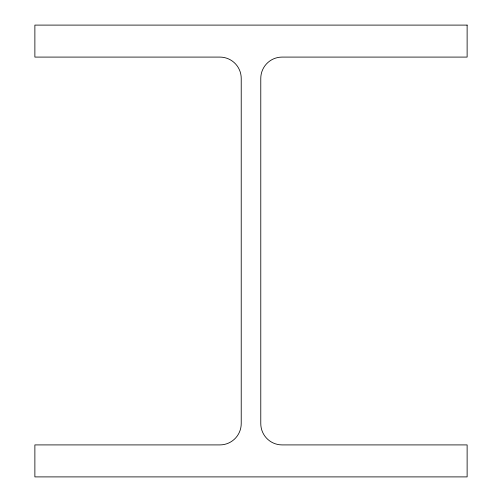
<?xml version="1.0" encoding="UTF-8"?>
<svg xmlns="http://www.w3.org/2000/svg" width="502" height="502" viewBox="0 0 502 502"><rect width="100%" height="100%" fill="white"/><g stroke="black" fill="none" stroke-linecap="round" stroke-linejoin="round"><path stroke-width="0.75" d="M467.124 25.1L34.876 25.1L34.876 57.09L219.895 57.09A21.329 21.329 0 0 1 241.224 78.419L241.224 423.581A21.329 21.329 0 0 1 219.895 444.91L34.876 444.91L34.876 476.9L467.124 476.9L467.124 444.91L282.105 444.91A21.329 21.329 0 0 1 260.776 423.581L260.776 78.419A21.329 21.329 0 0 1 282.105 57.09L467.124 57.09L467.124 25.1"/></g></svg>
